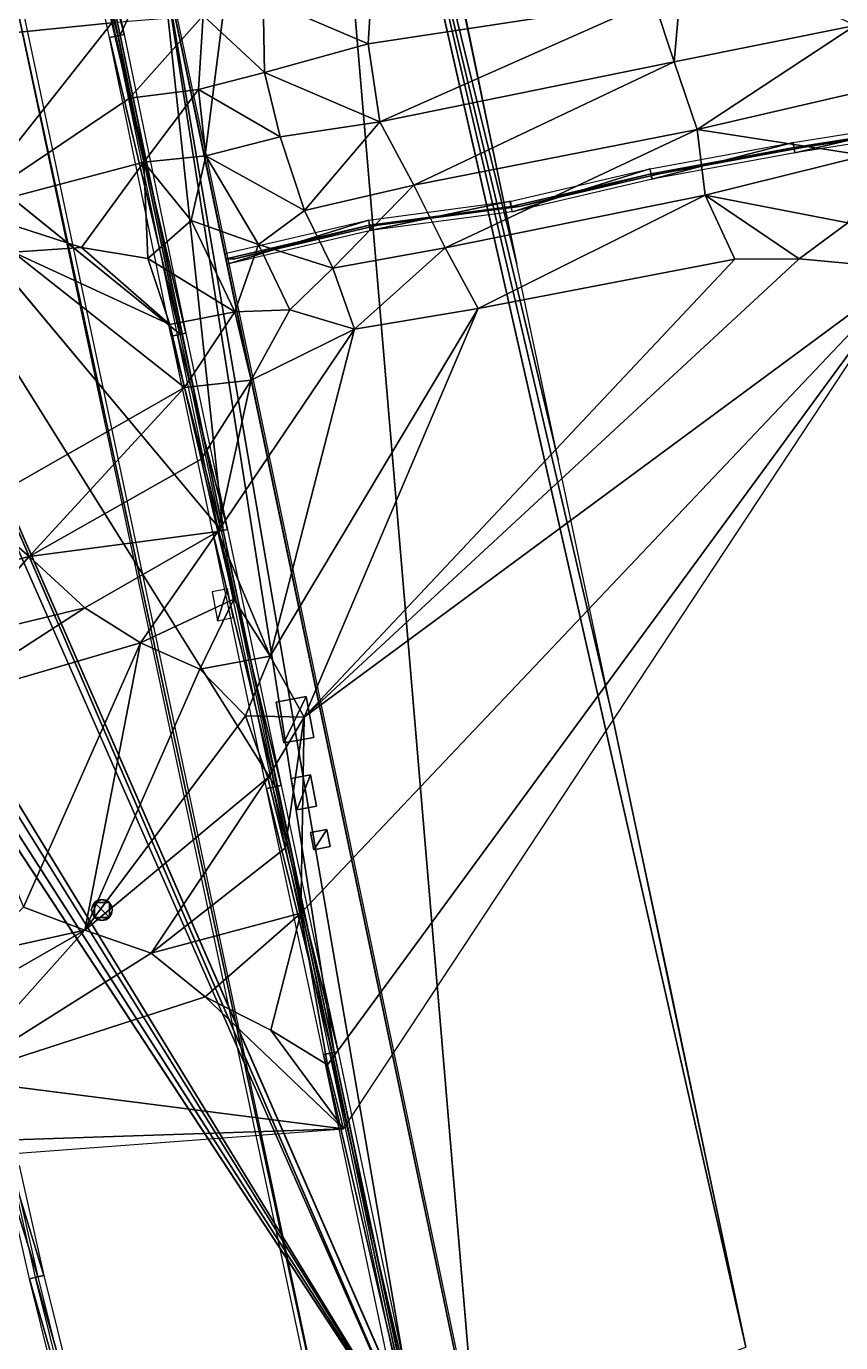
# Model space of a CAD drawing. Header units: metres. Extents: x -113 to 180, y -133 to 86.
# Drawn here: x 58.87 to 77.9, y -16.85 to 13.91 of the extents above; entities that cross this region are included whole.
import ezdxf

# ---------------------------------------------------------------- set-up
doc = ezdxf.new("R2010")
doc.units = ezdxf.units.M
for name, color, linetype, true_color in [('ACERA', 7, 'Continuous', 0xb9b3a6), ('ARQUETA', 7, 'Continuous', 0x6f7175), ('ASFALTO', 7, 'Continuous', 0x4a4b4e), ('BORDILLO', 7, 'Continuous', 0xcfcac0), ('MARCA_VIAL', 7, 'Continuous', 0xe8e6e0), ('MURO', 7, 'Continuous', 0xbdb7ab), ('TERRENO', 7, 'Continuous', 0x9a9179)]:
    doc.layers.add(name, color=color, linetype=linetype, true_color=true_color)

msp = doc.modelspace()

# ---------------------------------------------------------------- linework, layer by layer
at = {"layer": 'ACERA'}
for points in [[(62.008, 15.765, 74.73), (60.682, 15.481, 74.73), (61.064, 13.699, 74.73)], [(62.008, 15.765, 74.73), (61.064, 13.699, 74.73), (63.473, 2.128, 74.53)], [(69.346, -19.282, 73.589), (63.023, 10.961, 74.73), (62.008, 15.765, 74.73)], [(68.085, -19.581, 73.69), (69.346, -19.282, 73.589), (62.008, 15.765, 74.73)], [(66.065, -10.069, 74.134), (68.085, -19.581, 73.69), (62.008, 15.765, 74.73)], [(62.008, 15.765, 74.73), (63.473, 2.128, 74.53), (66.065, -10.069, 74.134)], [(63.023, 10.961, 74.6), (62.008, 15.765, 74.6), (62.008, 15.765, 74.73)], [(63.023, 10.961, 74.6), (62.008, 15.765, 74.73), (63.023, 10.961, 74.73)], [(60.682, 15.481, 74.6), (61.064, 13.699, 74.6), (61.064, 13.699, 74.73)], [(60.682, 15.481, 74.6), (61.064, 13.699, 74.73), (60.682, 15.481, 74.73)], [(61.064, 13.699, 74.73), (62.506, 6.719, 74.559), (63.473, 2.128, 74.53)], [(61.064, 13.699, 74.6), (62.506, 6.719, 74.429), (62.506, 6.719, 74.559)], [(61.064, 13.699, 74.6), (62.506, 6.719, 74.559), (61.064, 13.699, 74.73)], [(69.346, -19.282, 73.459), (63.023, 10.961, 74.6), (63.023, 10.961, 74.73)], [(69.346, -19.282, 73.459), (63.023, 10.961, 74.73), (69.346, -19.282, 73.589)], [(62.506, 6.719, 74.429), (63.473, 2.128, 74.4), (63.473, 2.128, 74.53)], [(62.506, 6.719, 74.429), (63.473, 2.128, 74.53), (62.506, 6.719, 74.559)], [(63.473, 2.128, 74.53), (64.733, -3.854, 74.358), (66.065, -10.069, 74.134)], [(63.473, 2.128, 74.4), (64.733, -3.854, 74.228), (64.733, -3.854, 74.358)], [(63.473, 2.128, 74.4), (64.733, -3.854, 74.358), (63.473, 2.128, 74.53)], [(65.412, -1.755, 74.523), (64.71, -1.888, 74.462), (64.889, -2.84, 74.428)], [(64.71, -1.888, 74.332), (65.412, -1.755, 74.393), (65.412, -1.755, 74.523)], [(64.71, -1.888, 74.332), (65.412, -1.755, 74.523), (64.71, -1.888, 74.462)], [(64.889, -2.84, 74.428), (65.592, -2.708, 74.495), (65.412, -1.755, 74.523)], [(65.412, -1.755, 74.393), (65.592, -2.708, 74.365), (65.592, -2.708, 74.495)], [(65.412, -1.755, 74.393), (65.592, -2.708, 74.495), (65.412, -1.755, 74.523)], [(64.889, -2.84, 74.298), (64.71, -1.888, 74.332), (64.71, -1.888, 74.462)], [(64.889, -2.84, 74.298), (64.71, -1.888, 74.462), (64.889, -2.84, 74.428)], [(65.592, -2.708, 74.365), (64.889, -2.84, 74.298), (64.889, -2.84, 74.428)], [(65.592, -2.708, 74.365), (64.889, -2.84, 74.428), (65.592, -2.708, 74.495)], [(65.514, -3.583, 74.461), (65.058, -3.669, 74.42), (65.196, -4.403, 74.413)], [(65.058, -3.669, 74.29), (65.514, -3.583, 74.331), (65.514, -3.583, 74.461)], [(65.058, -3.669, 74.29), (65.514, -3.583, 74.461), (65.058, -3.669, 74.42)], [(65.196, -4.403, 74.283), (65.058, -3.669, 74.29), (65.058, -3.669, 74.42)], [(65.196, -4.403, 74.283), (65.058, -3.669, 74.42), (65.196, -4.403, 74.413)], [(65.196, -4.403, 74.413), (65.652, -4.317, 74.419), (65.514, -3.583, 74.461)], [(65.514, -3.583, 74.331), (65.652, -4.317, 74.289), (65.652, -4.317, 74.419)], [(65.514, -3.583, 74.331), (65.652, -4.317, 74.419), (65.514, -3.583, 74.461)], [(64.733, -3.854, 74.228), (66.065, -10.069, 74.004), (66.065, -10.069, 74.134)], [(64.733, -3.854, 74.228), (66.065, -10.069, 74.134), (64.733, -3.854, 74.358)], [(65.652, -4.317, 74.289), (65.196, -4.403, 74.283), (65.196, -4.403, 74.413)], [(65.652, -4.317, 74.289), (65.196, -4.403, 74.413), (65.652, -4.317, 74.419)], [(65.893, -4.858, 74.38), (65.514, -4.929, 74.4), (65.59, -5.333, 74.378)], [(65.514, -4.929, 74.27), (65.893, -4.858, 74.25), (65.893, -4.858, 74.38)], [(65.514, -4.929, 74.27), (65.893, -4.858, 74.38), (65.514, -4.929, 74.4)], [(65.59, -5.333, 74.378), (65.969, -5.262, 74.358), (65.893, -4.858, 74.38)], [(65.893, -4.858, 74.25), (65.969, -5.262, 74.228), (65.969, -5.262, 74.358)], [(65.893, -4.858, 74.25), (65.969, -5.262, 74.358), (65.893, -4.858, 74.38)], [(65.59, -5.333, 74.248), (65.514, -4.929, 74.27), (65.514, -4.929, 74.4)], [(65.59, -5.333, 74.248), (65.514, -4.929, 74.4), (65.59, -5.333, 74.378)], [(65.969, -5.262, 74.228), (65.59, -5.333, 74.248), (65.59, -5.333, 74.378)], [(65.969, -5.262, 74.228), (65.59, -5.333, 74.378), (65.969, -5.262, 74.358)], [(66.065, -10.069, 74.134), (67.878, -18.706, 73.74), (68.085, -19.581, 73.69)], [(66.065, -10.069, 74.004), (67.878, -18.706, 73.61), (67.878, -18.706, 73.74)], [(66.065, -10.069, 74.004), (67.878, -18.706, 73.74), (66.065, -10.069, 74.134)]]:
    msp.add_3dface(points, dxfattribs=at)
at = {"layer": 'ARQUETA'}
for points in [[(63.575, 0.761, 74.413), (63.212, 0.691, 74.381), (63.342, 0.018, 74.353)], [(63.342, 0.018, 74.353), (63.706, 0.089, 74.388), (63.575, 0.761, 74.413)], [(65.412, -1.755, 74.413), (64.71, -1.888, 74.352), (64.889, -2.84, 74.318)], [(64.889, -2.84, 74.318), (65.592, -2.708, 74.385), (65.412, -1.755, 74.413)], [(65.514, -3.583, 74.351), (65.058, -3.669, 74.31), (65.196, -4.403, 74.303)], [(65.196, -4.403, 74.303), (65.652, -4.317, 74.309), (65.514, -3.583, 74.351)], [(65.893, -4.858, 74.27), (65.514, -4.929, 74.29), (65.59, -5.333, 74.268)], [(65.59, -5.333, 74.268), (65.969, -5.262, 74.248), (65.893, -4.858, 74.27)], [(60.464, -6.567, 74.041), (60.411, -6.647, 74.038), (60.392, -6.742, 74.035)], [(60.464, -6.567, 74.041), (60.392, -6.742, 74.035), (60.464, -6.916, 74.032)], [(60.392, -6.742, 74.035), (60.411, -6.836, 74.033), (60.464, -6.916, 74.032)], [(60.639, -6.494, 74.046), (60.545, -6.513, 74.043), (60.464, -6.567, 74.041)], [(60.814, -6.567, 74.049), (60.639, -6.494, 74.046), (60.464, -6.567, 74.041)], [(60.814, -6.916, 74.04), (60.814, -6.567, 74.049), (60.464, -6.567, 74.041)], [(60.464, -6.567, 74.041), (60.464, -6.916, 74.032), (60.814, -6.916, 74.04)], [(60.814, -6.567, 74.049), (60.734, -6.513, 74.047), (60.639, -6.494, 74.046)], [(60.886, -6.742, 74.048), (60.868, -6.647, 74.05), (60.814, -6.567, 74.049)], [(60.814, -6.916, 74.04), (60.886, -6.742, 74.048), (60.814, -6.567, 74.049)], [(60.814, -6.916, 74.04), (60.868, -6.836, 74.044), (60.886, -6.742, 74.048)], [(60.464, -6.916, 74.032), (60.545, -6.97, 74.034), (60.639, -6.989, 74.034)], [(60.464, -6.916, 74.032), (60.639, -6.989, 74.034), (60.814, -6.916, 74.04)], [(60.639, -6.989, 74.034), (60.734, -6.97, 74.037), (60.814, -6.916, 74.04)]]:
    msp.add_3dface(points, dxfattribs=at)
at = {"layer": 'ASFALTO'}
for points in [[(65.032, 30.023, 74.227), (65.323, 28.701, 74.397), (75.686, -16.961, 72.997)], [(65.032, 30.023, 74.227), (75.686, -16.961, 72.997), (72.558, -2.192, 74.012)], [(65.032, 30.023, 74.227), (72.558, -2.192, 74.012), (71.301, 3.777, 74.3)], [(65.032, 30.023, 74.227), (71.301, 3.777, 74.3), (70.338, 8.353, 74.212)], [(65.032, 30.023, 74.227), (70.338, 8.353, 74.212), (67.88, 20.069, 74.212)], [(65.322, 28.682, 74.4), (62.047, 15.774, 74.612), (63.063, 10.969, 74.612)], [(65.323, 28.686, 74.399), (65.322, 28.682, 74.4), (63.063, 10.969, 74.612)], [(65.323, 28.686, 74.399), (63.063, 10.969, 74.612), (63.063, 10.969, 74.612)], [(65.323, 28.686, 74.399), (63.063, 10.969, 74.612), (69.386, -19.274, 73.468)], [(65.323, 28.701, 74.397), (65.324, 28.697, 74.398), (75.686, -16.961, 72.997)], [(65.324, 28.69, 74.399), (65.323, 28.686, 74.399), (69.386, -19.274, 73.468)], [(65.324, 28.697, 74.398), (65.324, 28.694, 74.398), (69.386, -19.274, 73.468)], [(65.324, 28.697, 74.398), (69.386, -19.274, 73.468), (69.386, -19.278, 73.468)], [(65.324, 28.697, 74.398), (69.386, -19.278, 73.468), (75.686, -16.961, 72.997)], [(65.324, 28.694, 74.398), (65.324, 28.69, 74.399), (69.386, -19.274, 73.468)], [(70.338, 8.353, 74.212), (68.892, 15.348, 74.212), (67.88, 20.069, 74.212)], [(60.642, 15.473, 74.612), (44.777, 16.685, 75.317), (52.215, 13.63, 74.8)], [(60.642, 15.473, 74.612), (52.215, 13.63, 74.8), (53.549, 13.914, 74.621)], [(60.642, 15.473, 74.612), (53.579, 13.909, 74.618), (53.582, 13.906, 74.617)], [(62.467, 6.711, 74.435), (60.642, 15.473, 74.612), (53.582, 13.906, 74.617)], [(62.467, 6.711, 74.435), (61.024, 13.691, 74.612), (60.642, 15.473, 74.612)], [(62.467, 6.711, 74.435), (62.467, 6.711, 74.435), (53.582, 13.906, 74.617)], [(62.467, 6.711, 74.435), (53.582, 13.906, 74.617), (53.585, 13.904, 74.617)], [(62.467, 6.711, 74.435), (53.585, 13.904, 74.617), (53.588, 13.901, 74.617)], [(63.434, 2.12, 74.412), (62.467, 6.711, 74.435), (53.588, 13.901, 74.617)], [(63.434, 2.12, 74.412), (53.588, 13.901, 74.617), (53.59, 13.898, 74.616)], [(64.694, -3.863, 74.233), (63.434, 2.12, 74.412), (53.59, 13.898, 74.616)], [(64.694, -3.863, 74.233), (53.59, 13.898, 74.616), (53.592, 13.894, 74.616)], [(64.694, -3.863, 74.233), (53.592, 13.894, 74.616), (53.594, 13.891, 74.616)], [(67.838, -18.714, 73.625), (64.694, -3.863, 74.233), (53.594, 13.891, 74.616)], [(67.839, -18.715, 73.625), (67.838, -18.714, 73.625), (53.594, 13.891, 74.616)], [(68.046, -19.59, 73.575), (67.839, -18.715, 73.625), (53.594, 13.891, 74.616)], [(68.047, -19.594, 73.575), (68.046, -19.59, 73.575), (53.594, 13.891, 74.616)], [(68.049, -19.598, 73.574), (68.047, -19.594, 73.575), (53.594, 13.891, 74.616)], [(68.049, -19.598, 73.574), (53.594, 13.891, 74.616), (53.595, 13.887, 74.616)], [(68.049, -19.598, 73.574), (53.595, 13.887, 74.616), (53.596, 13.883, 74.616)], [(68.049, -19.598, 73.574), (53.596, 13.883, 74.616), (53.876, 12.575, 74.602)], [(68.049, -19.598, 73.574), (53.876, 12.575, 74.602), (56.794, -1.169, 74.232)], [(68.05, -19.601, 73.574), (56.795, -1.179, 74.232), (56.789, -1.512, 74.225)], [(68.05, -19.601, 73.574), (68.049, -19.598, 73.574), (56.794, -1.169, 74.232)], [(68.05, -19.601, 73.574), (56.794, -1.169, 74.232), (56.794, -1.172, 74.232)], [(68.05, -19.601, 73.574), (56.794, -1.172, 74.232), (56.795, -1.176, 74.232)], [(68.05, -19.601, 73.574), (56.795, -1.176, 74.232), (56.795, -1.179, 74.232)], [(68.05, -19.601, 73.574), (56.789, -1.516, 74.225), (56.74, -1.935, 74.216)], [(68.05, -19.601, 73.574), (56.789, -1.512, 74.225), (56.789, -1.516, 74.225)], [(68.05, -19.601, 73.574), (56.74, -1.937, 74.216), (56.68, -2.284, 74.206)], [(68.05, -19.601, 73.574), (56.74, -1.935, 74.216), (56.74, -1.937, 74.216)], [(68.053, -19.604, 73.574), (56.678, -2.289, 74.206), (52.005, -20.193, 74.681)], [(68.053, -19.604, 73.574), (56.68, -2.284, 74.206), (56.678, -2.289, 74.206)], [(68.053, -19.604, 73.574), (68.05, -19.601, 73.574), (56.68, -2.284, 74.206)], [(75.686, -16.961, 72.997), (73.891, -8.409, 73.487), (72.558, -2.192, 74.012)], [(67.838, -18.714, 73.625), (66.026, -10.077, 74.018), (64.694, -3.863, 74.233)], [(67.838, -18.714, 73.625), (64.694, -3.863, 74.233), (64.694, -3.863, 74.233)]]:
    msp.add_3dface(points, dxfattribs=at)
at = {"layer": 'BORDILLO'}
for points in [[(61.161, 13.72, 74.74), (59.947, 18.429, 74.74), (60.143, 18.471, 74.74)], [(61.015, 13.689, 74.74), (59.8, 18.399, 74.74), (59.996, 18.441, 74.74)], [(61.015, 13.689, 74.74), (60.819, 13.648, 74.734), (59.8, 18.399, 74.74)], [(61.161, 13.72, 74.74), (60.966, 13.678, 74.74), (59.947, 18.429, 74.74)], [(62.457, 6.709, 74.562), (60.819, 13.648, 74.734), (61.015, 13.689, 74.74)], [(62.457, 6.709, 74.562), (62.261, 6.668, 74.54), (60.819, 13.648, 74.734)], [(62.604, 6.739, 74.582), (60.966, 13.679, 74.74), (61.161, 13.72, 74.74)], [(62.604, 6.739, 74.582), (62.408, 6.699, 74.556), (60.966, 13.679, 74.74)], [(63.424, 2.118, 74.54), (62.262, 6.668, 74.54), (62.457, 6.709, 74.562)], [(63.424, 2.118, 74.54), (63.228, 2.077, 74.534), (62.262, 6.668, 74.54)], [(63.571, 2.149, 74.54), (62.408, 6.698, 74.556), (62.604, 6.74, 74.582)], [(63.571, 2.149, 74.54), (63.375, 2.108, 74.54), (62.408, 6.698, 74.556)], [(64.684, -3.865, 74.359), (63.228, 2.077, 74.534), (63.424, 2.118, 74.54)], [(64.684, -3.865, 74.359), (64.488, -3.906, 74.335), (63.228, 2.077, 74.534)], [(64.831, -3.834, 74.385), (63.375, 2.108, 74.54), (63.571, 2.149, 74.54)], [(64.831, -3.834, 74.385), (64.635, -3.875, 74.351), (63.375, 2.108, 74.54)], [(66.016, -10.079, 74.146), (64.489, -3.907, 74.335), (64.684, -3.865, 74.359)], [(66.016, -10.079, 74.146), (65.82, -10.121, 74.152), (64.489, -3.907, 74.335)], [(66.162, -10.048, 74.14), (64.635, -3.875, 74.351), (64.831, -3.833, 74.385)], [(66.162, -10.048, 74.14), (65.967, -10.09, 74.149), (64.635, -3.875, 74.351)], [(67.829, -18.718, 73.754), (65.82, -10.121, 74.152), (66.016, -10.08, 74.146)], [(67.829, -18.718, 73.754), (67.633, -18.759, 73.769), (65.82, -10.121, 74.152)], [(67.975, -18.685, 73.742), (65.967, -10.09, 74.149), (66.163, -10.049, 74.14)], [(67.975, -18.685, 73.742), (67.78, -18.726, 73.758), (65.967, -10.09, 74.149)], [(59.14, -15.318, 74.458), (58.378, -12.853, 74.424), (58.573, -12.809, 74.417)], [(59.14, -15.318, 74.458), (58.945, -15.362, 74.465), (58.378, -12.853, 74.424)], [(59.286, -15.283, 74.452), (58.51, -12.757, 74.418), (58.705, -12.713, 74.41)], [(59.286, -15.283, 74.452), (59.091, -15.327, 74.46), (58.51, -12.757, 74.418)], [(60.457, -20.618, 74.334), (58.945, -15.364, 74.465), (59.14, -15.316, 74.458)], [(60.457, -20.618, 74.334), (60.263, -20.667, 74.349), (58.945, -15.364, 74.465)], [(60.602, -20.582, 74.323), (59.091, -15.329, 74.46), (59.286, -15.281, 74.452)], [(60.602, -20.582, 74.323), (60.408, -20.63, 74.338), (59.091, -15.329, 74.46)]]:
    msp.add_3dface(points, dxfattribs=at)
at = {"layer": 'MARCA_VIAL'}
for points in [[(58.587, 14.675, 74.62), (58.704, 14.7, 74.62), (66.353, -21.399, 73.666)], [(58.587, 14.675, 74.62), (66.353, -21.399, 73.666), (66.235, -21.424, 73.675)]]:
    msp.add_3dface(points, dxfattribs=at)
at = {"layer": 'MURO'}
for points in [[(76.83, 10.948, 74.2), (76.791, 11.195, 74.2), (80.206, 11.737, 73.979)], [(76.83, 10.948, 74.2), (80.206, 11.737, 73.979), (80.246, 11.49, 73.968)], [(80.226, 11.614, 75.874), (76.811, 11.072, 76.1), (77.011, 11.072, 76.1)], [(76.811, 11.072, 74.2), (80.226, 11.614, 73.974), (80.226, 11.614, 75.874)], [(76.811, 11.072, 74.2), (80.226, 11.614, 75.874), (76.811, 11.072, 76.1)], [(77.011, 11.072, 76.1), (80.426, 11.614, 75.829), (80.226, 11.614, 75.874)], [(80.426, 11.614, 73.929), (77.011, 11.072, 74.2), (77.011, 11.072, 76.1)], [(80.426, 11.614, 73.929), (77.011, 11.072, 76.1), (80.426, 11.614, 75.829)], [(73.492, 10.334, 74.2), (73.446, 10.58, 74.2), (76.788, 11.195, 74.2)], [(73.492, 10.334, 74.2), (76.788, 11.195, 74.2), (76.833, 10.949, 74.2)], [(76.811, 11.072, 76.1), (73.469, 10.457, 76.1), (73.669, 10.457, 76.1)], [(73.469, 10.457, 74.2), (76.811, 11.072, 74.2), (76.811, 11.072, 76.1)], [(73.469, 10.457, 74.2), (76.811, 11.072, 76.1), (73.469, 10.457, 76.1)], [(73.669, 10.457, 76.1), (77.011, 11.072, 76.1), (76.811, 11.072, 76.1)], [(77.011, 11.072, 74.2), (73.669, 10.457, 74.2), (73.669, 10.457, 76.1)], [(77.011, 11.072, 74.2), (73.669, 10.457, 76.1), (77.011, 11.072, 76.1)], [(76.811, 11.072, 74.2), (77.011, 11.072, 74.2), (77.011, 11.072, 76.1)], [(76.811, 11.072, 74.2), (77.011, 11.072, 76.1), (76.811, 11.072, 76.1)], [(77.011, 11.072, 74.2), (76.811, 11.072, 74.2), (76.811, 11.072, 76.1)], [(77.011, 11.072, 74.2), (76.811, 11.072, 76.1), (77.011, 11.072, 76.1)], [(70.229, 9.573, 74.2), (70.172, 9.817, 74.2), (73.441, 10.578, 74.2)], [(70.229, 9.573, 74.2), (73.441, 10.578, 74.2), (73.497, 10.335, 74.2)], [(73.469, 10.457, 76.1), (70.2, 9.695, 76.1), (70.4, 9.695, 76.1)], [(70.2, 9.695, 74.2), (73.469, 10.457, 74.2), (73.469, 10.457, 76.1)], [(70.2, 9.695, 74.2), (73.469, 10.457, 76.1), (70.2, 9.695, 76.1)], [(70.4, 9.695, 76.1), (73.669, 10.457, 76.1), (73.469, 10.457, 76.1)], [(73.669, 10.457, 74.2), (70.4, 9.695, 74.2), (70.4, 9.695, 76.1)], [(73.669, 10.457, 74.2), (70.4, 9.695, 76.1), (73.669, 10.457, 76.1)], [(73.469, 10.457, 74.2), (73.669, 10.457, 74.2), (73.669, 10.457, 76.1)], [(73.469, 10.457, 74.2), (73.669, 10.457, 76.1), (73.469, 10.457, 76.1)], [(73.669, 10.457, 74.2), (73.469, 10.457, 74.2), (73.469, 10.457, 76.1)], [(73.669, 10.457, 74.2), (73.469, 10.457, 76.1), (73.669, 10.457, 76.1)], [(66.909, 9.133, 74.308), (66.877, 9.381, 74.302), (70.184, 9.819, 74.2)], [(70.2, 9.695, 76.1), (66.893, 9.257, 76.205), (67.093, 9.257, 76.191)], [(66.893, 9.257, 74.305), (70.2, 9.695, 74.2), (70.2, 9.695, 76.1)], [(66.893, 9.257, 74.305), (70.2, 9.695, 76.1), (66.893, 9.257, 76.205)], [(66.909, 9.133, 74.308), (70.184, 9.819, 74.2), (70.217, 9.571, 74.2)], [(67.093, 9.257, 76.191), (70.4, 9.695, 76.1), (70.2, 9.695, 76.1)], [(70.4, 9.695, 74.2), (67.093, 9.257, 74.291), (67.093, 9.257, 76.191)], [(70.4, 9.695, 74.2), (67.093, 9.257, 76.191), (70.4, 9.695, 76.1)], [(70.2, 9.695, 74.2), (70.4, 9.695, 74.2), (70.4, 9.695, 76.1)], [(70.2, 9.695, 74.2), (70.4, 9.695, 76.1), (70.2, 9.695, 76.1)], [(70.4, 9.695, 74.2), (70.2, 9.695, 74.2), (70.2, 9.695, 76.1)], [(70.4, 9.695, 74.2), (70.2, 9.695, 76.1), (70.4, 9.695, 76.1)], [(63.572, 8.353, 74.6), (63.515, 8.597, 74.6), (66.865, 9.378, 74.303)], [(66.893, 9.257, 76.205), (63.543, 8.475, 76.5), (63.743, 8.475, 76.5)], [(63.543, 8.475, 74.6), (66.893, 9.257, 74.305), (66.893, 9.257, 76.205)], [(63.543, 8.475, 74.6), (66.893, 9.257, 76.205), (63.543, 8.475, 76.5)], [(63.572, 8.353, 74.6), (66.865, 9.378, 74.303), (66.921, 9.135, 74.307)], [(63.743, 8.475, 76.5), (67.093, 9.257, 76.191), (66.893, 9.257, 76.205)], [(67.093, 9.257, 74.291), (63.743, 8.475, 74.6), (63.743, 8.475, 76.5)], [(67.093, 9.257, 74.291), (63.743, 8.475, 76.5), (67.093, 9.257, 76.191)], [(66.893, 9.257, 74.305), (67.093, 9.257, 74.291), (67.093, 9.257, 76.191)], [(66.893, 9.257, 74.305), (67.093, 9.257, 76.191), (66.893, 9.257, 76.205)], [(67.093, 9.257, 74.291), (66.893, 9.257, 74.305), (66.893, 9.257, 76.205)], [(67.093, 9.257, 74.291), (66.893, 9.257, 76.205), (67.093, 9.257, 76.191)], [(63.743, 8.475, 74.6), (63.543, 8.475, 74.6), (63.543, 8.475, 76.5)], [(63.743, 8.475, 74.6), (63.543, 8.475, 76.5), (63.743, 8.475, 76.5)]]:
    msp.add_3dface(points, dxfattribs=at)
at = {"layer": 'TERRENO'}
for points in [[(53.706, 13.264, 74.6), (60.423, 15.858, 74.6), (53.507, 14.791, 74.6)], [(60.423, 15.858, 74.6), (53.706, 13.264, 74.6), (60.87, 13.991, 74.6)], [(74.013, 13.075, 74.2), (74.252, 15.829, 74.2), (73.536, 14.508, 74.2)], [(78.241, 13.923, 74.2), (74.252, 15.829, 74.2), (74.013, 13.075, 74.2)], [(66.961, 15.139, 74.2), (64.411, 14.547, 74.4), (66.859, 13.501, 74.2)], [(73.536, 14.508, 74.2), (66.961, 15.139, 74.2), (66.859, 13.501, 74.2)], [(64.411, 14.547, 74.4), (63.003, 14.164, 74.6), (64.441, 12.83, 74.4)], [(64.411, 14.547, 74.4), (64.441, 12.83, 74.4), (66.859, 13.501, 74.2)], [(67.13, 11.673, 74.2), (73.536, 14.508, 74.2), (66.859, 13.501, 74.2)], [(67.13, 11.673, 74.2), (74.013, 13.075, 74.2), (73.536, 14.508, 74.2)], [(61.283, 12.232, 74.6), (63.003, 14.164, 74.6), (60.87, 13.991, 74.6)], [(63.003, 14.164, 74.6), (61.283, 12.232, 74.6), (62.9, 12.434, 74.6)], [(64.441, 12.83, 74.4), (63.003, 14.164, 74.6), (62.9, 12.434, 74.6)], [(53.706, 13.264, 74.6), (57.421, 9.625, 74.4), (60.87, 13.991, 74.6)], [(57.421, 9.625, 74.4), (61.283, 12.232, 74.6), (60.87, 13.991, 74.6)], [(78.241, 13.923, 74.2), (74.013, 13.075, 74.2), (74.551, 11.496, 74.2)], [(78.484, 12.411, 74.2), (78.241, 13.923, 74.2), (74.551, 11.496, 74.2)], [(64.441, 12.83, 74.4), (67.13, 11.673, 74.2), (66.859, 13.501, 74.2)], [(74.013, 13.075, 74.2), (67.13, 11.673, 74.2), (67.93, 10.197, 74.2)], [(74.551, 11.496, 74.2), (74.013, 13.075, 74.2), (67.93, 10.197, 74.2)], [(64.805, 11.328, 74.4), (64.441, 12.83, 74.4), (62.9, 12.434, 74.6)], [(67.13, 11.673, 74.2), (64.441, 12.83, 74.4), (64.805, 11.328, 74.4)], [(61.283, 12.232, 74.6), (61.623, 10.731, 74.6), (62.9, 12.434, 74.6)], [(61.623, 10.731, 74.6), (63.071, 10.882, 74.6), (62.9, 12.434, 74.6)], [(63.071, 10.882, 74.6), (64.805, 11.328, 74.4), (62.9, 12.434, 74.6)], [(78.476, 10.889, 74.2), (78.484, 12.411, 74.2), (74.551, 11.496, 74.2)], [(61.283, 12.232, 74.6), (57.421, 9.625, 74.4), (61.623, 10.731, 74.6)], [(67.13, 11.673, 74.2), (64.805, 11.328, 74.4), (65.37, 9.603, 74.4)], [(67.13, 11.673, 74.2), (65.37, 9.603, 74.4), (67.93, 10.197, 74.2)], [(68.658, 8.728, 74.2), (74.551, 11.496, 74.2), (67.93, 10.197, 74.2)], [(74.738, 9.963, 74.2), (74.551, 11.496, 74.2), (68.658, 8.728, 74.2)], [(74.738, 9.963, 74.2), (78.476, 10.889, 74.2), (74.551, 11.496, 74.2)], [(65.37, 9.603, 74.4), (64.805, 11.328, 74.4), (63.071, 10.882, 74.6)], [(63.071, 10.882, 74.6), (61.623, 10.731, 74.6), (62.722, 9.373, 74.6)], [(63.071, 10.882, 74.6), (62.722, 9.373, 74.6), (64.301, 8.807, 74.6)], [(65.37, 9.603, 74.4), (63.071, 10.882, 74.6), (64.301, 8.807, 74.6)], [(78.066, 9.318, 74.2), (78.476, 10.889, 74.2), (74.738, 9.963, 74.2)], [(57.421, 9.625, 74.4), (60.16, 8.737, 74.4), (61.623, 10.731, 74.6)], [(61.623, 10.731, 74.6), (60.16, 8.737, 74.4), (61.709, 8.483, 74.4)], [(61.623, 10.731, 74.6), (61.709, 8.483, 74.4), (62.722, 9.373, 74.6)], [(65.37, 9.603, 74.4), (66.033, 8.256, 74.4), (67.93, 10.197, 74.2)], [(66.033, 8.256, 74.4), (68.658, 8.728, 74.2), (67.93, 10.197, 74.2)], [(74.738, 9.963, 74.2), (68.658, 8.728, 74.2), (69.428, 7.312, 74.2)], [(75.43, 8.47, 74.2), (74.738, 9.963, 74.2), (69.428, 7.312, 74.2)], [(75.43, 8.47, 74.2), (76.932, 8.478, 74.2), (74.738, 9.963, 74.2)], [(76.932, 8.478, 74.2), (78.066, 9.318, 74.2), (74.738, 9.963, 74.2)], [(60.16, 8.737, 74.4), (57.421, 9.625, 74.4), (58.563, 8.627, 74.4)], [(66.033, 8.256, 74.4), (65.37, 9.603, 74.4), (64.301, 8.807, 74.6)], [(61.709, 8.483, 74.4), (63.746, 7.236, 74.6), (62.722, 9.373, 74.6)], [(62.722, 9.373, 74.6), (63.746, 7.236, 74.6), (64.301, 8.807, 74.6)], [(78.066, 9.318, 74.2), (76.932, 8.478, 74.2), (79.542, 8.234, 74)], [(58.563, 8.627, 74.4), (57.625, 2.647, 74.2), (62.569, 5.469, 74.4)], [(62.229, 6.937, 74.4), (60.16, 8.737, 74.4), (58.563, 8.627, 74.4)], [(62.229, 6.937, 74.4), (58.563, 8.627, 74.4), (62.569, 5.469, 74.4)], [(60.16, 8.737, 74.4), (62.229, 6.937, 74.4), (61.709, 8.483, 74.4)], [(63.746, 7.236, 74.6), (65.029, 7.281, 74.6), (64.301, 8.807, 74.6)], [(65.029, 7.281, 74.6), (66.033, 8.256, 74.4), (64.301, 8.807, 74.6)], [(66.541, 6.828, 74.4), (68.658, 8.728, 74.2), (66.033, 8.256, 74.4)], [(68.658, 8.728, 74.2), (66.541, 6.828, 74.4), (69.428, 7.312, 74.2)], [(61.709, 8.483, 74.4), (62.229, 6.937, 74.4), (63.746, 7.236, 74.6)], [(76.932, 8.478, 74.2), (65.366, -2.237, 74.4), (79.542, 8.234, 74)], [(76.932, 8.478, 74.2), (75.43, 8.47, 74.2), (65.366, -2.237, 74.4)], [(65.366, -2.237, 74.4), (75.43, 8.47, 74.2), (69.428, 7.312, 74.2)], [(65.029, 7.281, 74.6), (66.541, 6.828, 74.4), (66.033, 8.256, 74.4)], [(65.366, -2.237, 74.4), (65.287, -6.813, 74.2), (79.542, 8.234, 74)], [(65.287, -6.813, 74.2), (65.913, -10.36, 74), (79.542, 8.234, 74)], [(79.542, 8.234, 74), (65.913, -10.36, 74), (66.288, -11.857, 74)], [(63.746, 7.236, 74.6), (62.229, 6.937, 74.4), (62.569, 5.469, 74.4)], [(64.129, 5.642, 74.6), (63.746, 7.236, 74.6), (62.569, 5.469, 74.4)], [(64.129, 5.642, 74.6), (65.029, 7.281, 74.6), (63.746, 7.236, 74.6)], [(65.029, 7.281, 74.6), (64.129, 5.642, 74.6), (66.541, 6.828, 74.4)], [(64.568, -0.813, 74.4), (65.366, -2.237, 74.4), (69.428, 7.312, 74.2)], [(66.541, 6.828, 74.4), (64.568, -0.813, 74.4), (69.428, 7.312, 74.2)], [(64.129, 5.642, 74.6), (63.35, 2.103, 74.4), (66.541, 6.828, 74.4)], [(63.35, 2.103, 74.4), (64.568, -0.813, 74.4), (66.541, 6.828, 74.4)], [(62.958, 3.789, 74.4), (64.129, 5.642, 74.6), (62.569, 5.469, 74.4)], [(63.35, 2.103, 74.4), (64.129, 5.642, 74.6), (62.958, 3.789, 74.4)], [(57.625, 2.647, 74.2), (58.943, 1.52, 74.2), (62.569, 5.469, 74.4)], [(58.943, 1.52, 74.2), (62.958, 3.789, 74.4), (62.569, 5.469, 74.4)], [(63.35, 2.103, 74.4), (62.958, 3.789, 74.4), (58.943, 1.52, 74.2)], [(57.625, 2.647, 74.2), (57.399, 1.124, 74.2), (58.943, 1.52, 74.2)], [(60.24, 0.316, 74.2), (63.35, 2.103, 74.4), (58.943, 1.52, 74.2)], [(63.35, 2.103, 74.4), (60.24, 0.316, 74.2), (61.545, -0.503, 74.2)], [(63.35, 2.103, 74.4), (61.545, -0.503, 74.2), (63.721, 0.519, 74.4)], [(64.568, -0.813, 74.4), (63.35, 2.103, 74.4), (63.721, 0.519, 74.4)], [(58.943, 1.52, 74.2), (57.399, 1.124, 74.2), (57.24, -0.405, 74.2)], [(60.24, 0.316, 74.2), (58.943, 1.52, 74.2), (57.24, -0.405, 74.2)], [(56.853, -1.867, 74.2), (60.24, 0.316, 74.2), (57.24, -0.405, 74.2)], [(60.24, 0.316, 74.2), (56.853, -1.867, 74.2), (61.545, -0.503, 74.2)], [(63.721, 0.519, 74.4), (61.545, -0.503, 74.2), (62.928, -1.111, 74.2)], [(64.568, -0.813, 74.4), (63.721, 0.519, 74.4), (62.928, -1.111, 74.2)], [(61.545, -0.503, 74.2), (56.853, -1.867, 74.2), (58.805, -6.676, 74)], [(60.24, -7.215, 74), (61.545, -0.503, 74.2), (58.805, -6.676, 74)], [(61.545, -0.503, 74.2), (60.24, -7.215, 74), (62.928, -1.111, 74.2)], [(63.998, -2.207, 74.2), (64.568, -0.813, 74.4), (62.928, -1.111, 74.2)], [(64.568, -0.813, 74.4), (63.998, -2.207, 74.2), (65.366, -2.237, 74.4)], [(60.24, -7.215, 74), (63.998, -2.207, 74.2), (62.928, -1.111, 74.2)], [(63.998, -2.207, 74.2), (60.24, -7.215, 74), (64.516, -3.657, 74.2)], [(63.998, -2.207, 74.2), (64.516, -3.657, 74.2), (65.366, -2.237, 74.4)], [(65.366, -2.237, 74.4), (64.516, -3.657, 74.2), (64.925, -5.298, 74.2)], [(65.287, -6.813, 74.2), (65.366, -2.237, 74.4), (64.925, -5.298, 74.2)], [(60.24, -7.215, 74), (61.794, -7.751, 74), (64.516, -3.657, 74.2)], [(64.516, -3.657, 74.2), (61.794, -7.751, 74), (64.925, -5.298, 74.2)], [(61.794, -7.751, 74), (65.287, -6.813, 74.2), (64.925, -5.298, 74.2)], [(57.668, -7.78, 74), (60.24, -7.215, 74), (58.805, -6.676, 74)], [(61.794, -7.751, 74), (63.051, -8.769, 74), (65.287, -6.813, 74.2)], [(63.051, -8.769, 74), (64.586, -9.553, 74), (65.287, -6.813, 74.2)], [(64.586, -9.553, 74), (65.913, -10.36, 74), (65.287, -6.813, 74.2)], [(60.24, -7.215, 74), (56.899, -9.134, 74), (57.13, -10.688, 74)], [(60.24, -7.215, 74), (57.668, -7.78, 74), (56.899, -9.134, 74)], [(61.794, -7.751, 74), (60.24, -7.215, 74), (57.13, -10.688, 74)], [(63.051, -8.769, 74), (61.794, -7.751, 74), (57.13, -10.688, 74)], [(63.051, -8.769, 74), (57.13, -10.688, 74), (66.288, -11.857, 74)], [(64.586, -9.553, 74), (63.051, -8.769, 74), (66.288, -11.857, 74)], [(65.913, -10.36, 74), (64.586, -9.553, 74), (66.288, -11.857, 74)], [(57.13, -10.688, 74), (45.25, -12.559, 74.6), (66.288, -11.857, 74)], [(45.25, -12.559, 74.6), (41.607, -13.704, 74.8), (66.288, -11.857, 74)]]:
    msp.add_3dface(points, dxfattribs=at)

doc.saveas('drawing.dxf')
